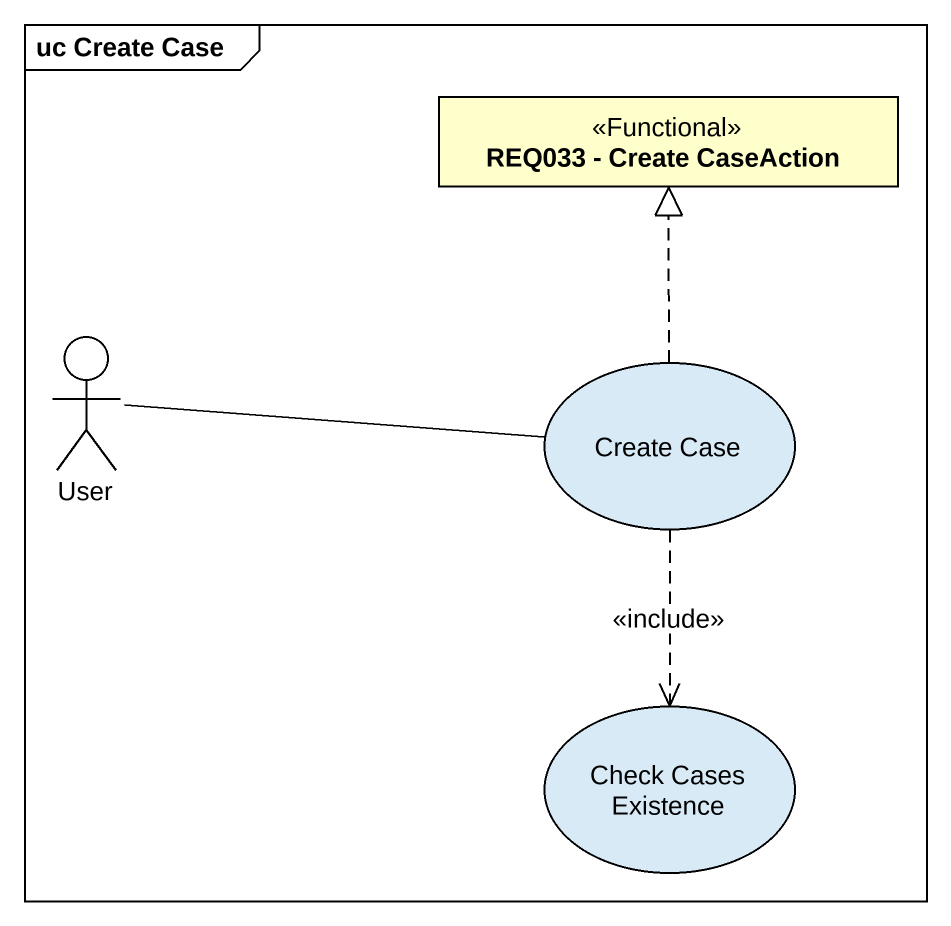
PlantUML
@startuml
mainframe uc Create Case
allowmixing
hide circle
hide empty members
class "REQ033 - Create CaseAction" as REQ033_Create_CaseAction <<Functional>>
actor User
usecase "Create Case" as Create_Case
usecase "Check Cases Existence" as Check_Cases_Existence
User -right- Create_Case
Create_Case .up.|> REQ033_Create_CaseAction
Create_Case ..> Check_Cases_Existence : <<include>>
@enduml
